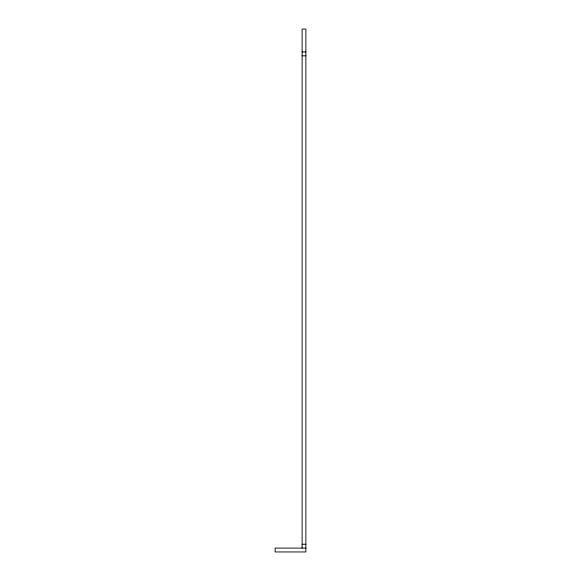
<?xml version="1.0" encoding="UTF-8"?>
<svg xmlns="http://www.w3.org/2000/svg" width="581" height="581" viewBox="0 0 581 581"><rect width="100%" height="100%" fill="white"/><g stroke="black" fill="none" stroke-linecap="round" stroke-linejoin="round"><path stroke-width="0.87" d="M302.12 51.963L305.882 51.963M302.12 55.812L305.882 55.812M302.12 544.259L305.882 544.259M305.882 548.101L275.118 548.101L275.118 551.95L305.882 551.95L305.882 29.05L302.12 29.05L302.12 548.101"/></g></svg>
